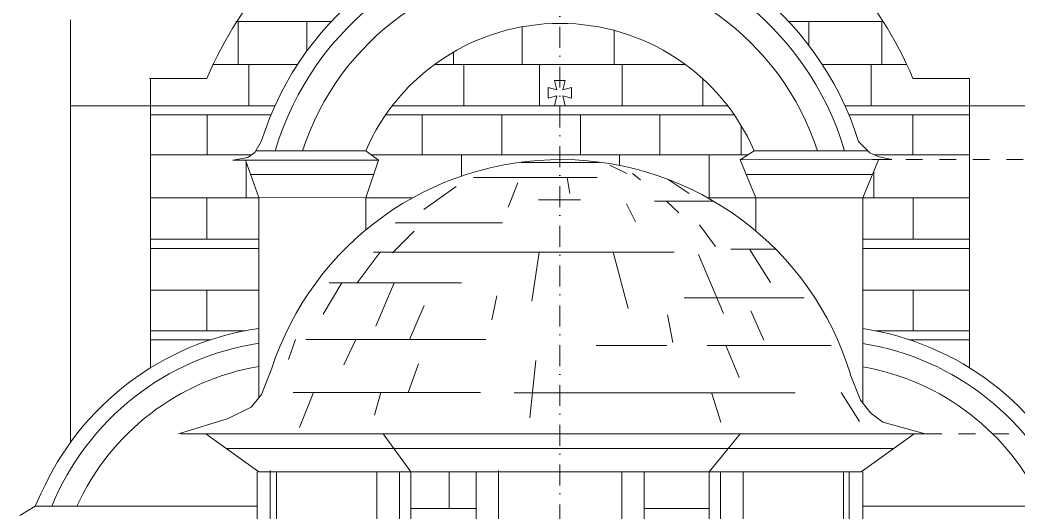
# Model space of a CAD drawing. Header units: millimetres. Extents: x -490789 to -449459, y 209001 to 327650.
# Drawn here: x -479751 to -471347, y 282681 to 286828 of the extents above; entities that cross this region are included whole.
import ezdxf

# ---------------------------------------------------------------- set-up
doc = ezdxf.new("R2010")
doc.units = ezdxf.units.MM
doc.header["$MEASUREMENT"] = 0
doc.linetypes.add('Штриховая', pattern=[282.222223, 141.111112, -141.111112])
doc.linetypes.add('Штрихпунктирная', pattern=[335.138881, 176.388884, -88.194442, 0, -70.555556])
for name, color, linetype, lineweight in [('0_Ном._пера__7_Ном._пера__7_Ном._пера__7', 7, 'Continuous', 18), ('0_Ном._пера__7_Ном._пера__8_Ном._пера__8', 8, 'Continuous', 18), ('0_Ном_пера__14_Ном_пера__14_Ном_пера__14_Ном_пера__14_Ном_пера__14_Ном_пера__14_Ном_пера__14_Ном_пера__14_Ном_пера__14_Ном_пера__14_Ном_пера__14_Ном_пера__14_Ном_пера__14_Ном_пера__14_Ном_пера__14_Ном_пера__14_Ном_пера__14_Ном._пера__14_Ном_пера__14_Ном_2_Ном._пера__8', 8, 'Continuous', 18), ('0_Ном_пера__15_Ном_пера__15_Ном_пера__15_Ном_пера__15_Ном_пера__15_Ном_пера__15_Ном_пера__15_Ном_пера__15_Ном_пера__15_Ном_пера__15_Ном_пера__15_Ном_пера__15_Ном_пера__15_Ном._пера__15_Ном_пера__15_Ном._пера__15_Ном_пера__15_Ном._пера__15_Ном_пера__15_Н_7_Ном._пера__8', 8, 'Continuous', 18), ('0_Ном_пера__15_Ном_пера__15_Ном_пера__15_Ном_пера__15_Ном_пера__15_Ном_пера__15_Ном_пера__15_Ном_пера__15_Ном_пера__15_Ном_пера__15_Ном_пера__15_Ном_пера__15_Ном_пера__15_Ном_пера__15_Ном_пера__15_Ном._пера__15_Ном_пера__15_Ном._пера__15_Ном_пера__15_Но_1_Ном._пера__8', 8, 'Continuous', 18), ('0_Ном_пера__1_Ном_пера__1_Ном_пера__1_Ном._пера__1_Ном_пера__1_Ном_пера__1_Ном_пера__1_Ном_пера__1_Ном_пера__1_Ном_пера__1_Ном_пера__1_Ном_пера__1_Ном_пера__1_Ном_пера__1_Ном_пера__1_Ном_пера__1_Ном_пера__1_Ном_пера__1_Ном_пера__1_Ном_пера__1_Ном_пера___D_Ном._пера__1', 1, 'Continuous', 18), ('0_Ном_пера__1_Ном_пера__1_Ном_пера__1_Ном_пера__1_Ном_пера__1_Ном_пера__1_Ном_пера__1_Ном_пера__1_Ном_пера__1_Ном_пера__12_Ном_пера__12_Ном_пера__12_Ном_пера__12_Ном_пера__12_Ном_пера__12_Ном_пера__12_Ном_пера__12_Ном_пера__1_Ном_пера__1_Ном_пера__1_Ном_9_Ном._пера__12', 12, 'Continuous', 18), ('0_Ном_пера__1_Ном_пера__1_Ном_пера__1_Ном_пера__1_Ном_пера__1_Ном_пера__1_Ном_пера__1_Ном_пера__1_Ном_пера__1_Ном_пера__1_Ном._пера__1_Ном_пера__1_Ном_пера__1_Ном_пера__1_Ном_пера__1_Ном_пера__1_Ном_пера__1_Ном_пера__1_Ном_пера__1_Ном_пера__1_Ном_пера___D_Ном._пера__1', 1, 'Continuous', 18), ('0_Ном_пера__1_Ном_пера__1_Ном_пера__1_Ном_пера__1_Ном_пера__1_Ном_пера__1_Ном_пера__7_Ном_пера__7_Ном_пера__7_Ном_пера__7_Ном_пера__7_Ном_пера__7_Ном_пера__7_Ном_пера__7_Ном_пера__7_Ном_пера__7_Ном_пера__7_Ном_пера__7_Ном_пера__7_Ном_пера__7_Ном_пера__7_5_Ном._пера__8', 8, 'Continuous', 18), ('0_Ном_пера__7_Ном._пера__7_Ном_пера__7_Ном_пера__7_Ном_пера__7_Ном_пера__7_Ном_пера__7_Ном_пера__7_Ном_пера__7_Ном_пера__7_Ном_пера__7_Ном_пера__7_Ном_пера__7_Ном_пера__7_Ном_пера__7_Ном_пера__7_Ном_пера__7_Ном_пера__7_Ном_пера__7_Ном_пера__7_Ном_пера___7_Ном._пера__7', 7, 'Continuous', 18), ('0_Ном_пера__7_Ном_пера__7_Ном_пера__7_Ном._пера__7_Ном_пера__7_Ном_пера__7_Ном_пера__7_Ном_пера__7_Ном_пера__7_Ном_пера__7_Ном_пера__7_Ном_пера__7_Ном_пера__7_Ном_пера__7_Ном_пера__7_Ном_пера__7_Ном_пера__7_Ном_пера__7_Ном_пера__7_Ном_пера__7_Ном_пера___5_Ном._пера__7', 7, 'Continuous', 18), ('0_Ном_пера__7_Ном_пера__7_Ном_пера__7_Ном_пера__7_Ном_пера__7_Ном_пера__7_Ном_пера__7_Ном_пера__7_Ном_пера__7_Ном._пера__7_Ном_пера__7_Ном_пера__7_Ном_пера__7_Ном_пера__7_Ном_пера__7_Ном_пера__7_Ном_пера__7_Ном_пера__7_Ном_пера__7_Ном_пера__7_Ном_пера___7_Ном._пера__7', 7, 'Continuous', 18), ('0_Ном_пера__7_Ном_пера__7_Ном_пера__7_Ном_пера__7_Ном_пера__7_Ном_пера__7_Ном_пера__7_Ном_пера__7_Ном_пера__7_Ном_пера__7_Ном_пера__7_Ном_пера__7_Ном_пера__7_Ном_пера__7_Ном_пера__7_Ном._пера__7_Ном_пера__7_Ном._пера__7_Ном_пера__7_Ном._пера__7_Ном_пера_2_Ном._пера__7', 7, 'Continuous', 18), ('0_Ном_пера__7_Ном_пера__7_Ном_пера__7_Ном_пера__7_Ном_пера__7_Ном_пера__7_Ном_пера__7_Ном_пера__7_Ном_пера__7_Ном_пера__7_Ном_пера__7_Ном_пера__7_Ном_пера__7_Ном_пера__7_Ном_пера__7_Ном_пера__7_Ном_пера__7_Ном_пера__7_Ном._пера__7_Ном_пера__7_Ном._пера__5_Ном._пера__7', 7, 'Continuous', 18), ('0_Ном_пера__7_Ном_пера__7_Ном_пера__7_Ном_пера__7_Ном_пера__7_Ном_пера__7_Ном_пера__7_Ном_пера__7_Ном_пера__7_Ном_пера__7_Ном_пера__7_Ном_пера__7_Ном_пера__7_Ном_пера__7_Ном_пера__7_Ном_пера__7_Ном_пера__7_Ном_пера__7_Ном_пера__7_Ном_пера__7_Ном_пера__7_8_Ном._пера__1', 1, 'Continuous', 18), ('0_Ном_пера__7_Ном_пера__7_Ном_пера__7_Ном_пера__7_Ном_пера__7_Ном_пера__7_Ном_пера__7_Ном_пера__7_Ном_пера__7_Ном_пера__7_Ном_пера__7_Ном_пера__7_Ном_пера__7_Ном_пера__7_Ном_пера__7_Ном_пера__7_Ном_пера__7_Ном_пера__7_Ном_пера__7_Ном_пера__7_Ном_пера__7_C_Ном._пера__1', 1, 'Continuous', 18), ('0_Ном_пера__7_Ном_пера__7_Ном_пера__7_Ном_пера__7_Ном_пера__7_Ном_пера__7_Ном_пера__7_Ном_пера__7_Ном_пера__7_Ном_пера__7_Ном_пера__7_Ном_пера__7_Ном_пера__7_Ном_пера__7_Ном_пера__7_Ном_пера__7_Ном_пера__7_Ном_пера__7_Ном_пера__7_Ном_пера__7_Ном_пера__7_C_Ном._пера__7', 7, 'Continuous', 18), ('0_Ном_пера__7_Ном_пера__7_Ном_пера__7_Ном_пера__7_Ном_пера__7_Ном_пера__7_Ном_пера__7_Ном_пера__7_Ном_пера__7_Ном_пера__7_Ном_пера__7_Ном_пера__7_Ном_пера__7_Ном_пера__7_Ном_пера__7_Ном_пера__7_Ном_пера__7_Ном_пера__7_Ном_пера__7_Ном_пера__7_Ном_пера__7_C_Ном._пера__8', 8, 'Continuous', 18), ('hatch_Ном_пера__254_Ном_пера__254_Ном_пера__254_Ном._пера__254_Ном_пера__254_Ном._пера__9_Ном_пера__9_Ном_пера__9_Ном_пера__12_Ном_пера__12_Ном_пера__12_Ном_пера__12_Ном_пера__12_Ном_пера__12_Ном_пера__1_Ном_пера__1_Ном_пера__1_Ном_пера__1_Ном_пера__1_Н_B_Ном._пера__1', 1, 'Continuous', 18), ('Line 0.25_Ном_пера__7_Ном_пера__7_Ном_пера__7_Ном_пера__7_Ном_пера__7_Ном_пера__7_Ном_пера__7_Ном_пера__7_Ном_пера__7_Ном_пера__7_Ном_пера__7_Ном._пера__7_Ном._пера__7_Ном._пера__7_Ном._пера__7_Ном._пера__102_Ном._пера__102', 102, 'Continuous', 18)]:
    doc.layers.add(name, color=color, linetype=linetype, lineweight=lineweight)

msp = doc.modelspace()

# ---------------------------------------------------------------- linework, layer by layer
at = {"layer": '0_Ном._пера__7_Ном._пера__7_Ном._пера__7', "linetype": 'Continuous'}
for p, q in [((-479326.3, 283266.7), (-479326.3, 286828.5)), ((-473108.8, 286815.9), (-473108.8, 286614.4)), ((-478658.9, 286335.8), (-478175.8, 286335.8)), ((-478652, 286335.8), (-478652, 283896.3)), ((-471755, 286335.8), (-472232, 286335.8)), ((-472231.6, 286335.8), (-472032.7, 286335.8)), ((-471755, 286335.8), (-471755, 283896.3)), ((-477772.1, 285712), (-477718.4, 285803)), ((-472689, 285802.7), (-472593.6, 285707.5)), ((-478652, 285690.2), (-477801.5, 285690.2)), ((-477957.9, 285647.7), (-477831.1, 285668.3)), ((-477831.1, 285668.3), (-477772.1, 285712)), ((-476790.1, 285690.2), (-473623.8, 285690.2)), ((-472593.6, 285707.5), (-472518.1, 285674.4)), ((-471755, 285690.2), (-472554.2, 285690.2)), ((-472518.1, 285674.4), (-472408.3, 285651)), ((-476730.5, 285647.4), (-477957.9, 285647.7)), ((-477739.4, 285331.2), (-477852.3, 285647.7)), ((-473686.9, 285650.3), (-472408.3, 285651)), ((-472653.2, 285327.6), (-472522.4, 285650.4)), ((-477809, 285526.3), (-476772, 285526.3)), ((-473635.7, 285525.4), (-472573.4, 285525.4)), ((-476839.4, 285329.9), (-477739.4, 285331.2)), ((-477739.4, 283645.1), (-477739.4, 285331.2)), ((-476839.4, 285057.9), (-476839.4, 285330.3)), ((-473553.2, 285327.6), (-473553.2, 285048.8)), ((-472653.2, 285327.6), (-473435.2, 285327.6)), ((-472653.2, 283599.2), (-472653.2, 285327.6)), ((-477716.5, 283673.2), (-477629.7, 283894.1)), ((-472672.4, 283622.8), (-472759.2, 283843.7)), ((-477804.2, 283565.5), (-477716.5, 283673.2)), ((-477997.5, 283469.6), (-477804.2, 283565.5)), ((-472584.8, 283515.1), (-472672.4, 283622.8)), ((-472484.1, 283437.4), (-472584.8, 283515.1)), ((-478414.4, 283341.3), (-477997.5, 283469.6)), ((-472129.4, 283341.3), (-472484.1, 283437.4)), ((-472129.4, 283341.3), (-478396.1, 283341.3)), ((-477739.4, 283020.6), (-478184.9, 283341.3)), ((-477909.1, 283341.3), (-472134.6, 283341.3)), ((-476458.8, 283020.6), (-476692.3, 283341.3)), ((-473948.6, 283020.6), (-473687.7, 283341.3)), ((-472666.2, 283020.6), (-472220.8, 283341.3)), ((-472395.2, 283215.7), (-478010.4, 283215.7)), ((-477753.7, 283020.6), (-477753.7, 278451.3)), ((-472666.2, 283020.6), (-477739.4, 283020.6)), ((-477645, 283030.2), (-477645, 279651.2)), ((-477591.1, 283020.6), (-477591.1, 281877.6)), ((-476745, 283020.6), (-476745, 279651.2)), ((-476554.9, 283020.6), (-476554.9, 279651.2)), ((-476458.8, 279651.2), (-476458.8, 283020.6)), ((-476458.8, 279651.2), (-476458.8, 283020.6)), ((-475908.7, 283020.6), (-475908.7, 279651.2)), ((-475722.5, 283030.2), (-475722.5, 279651.2)), ((-474683.5, 283020.6), (-474683.5, 279651.2)), ((-474493.4, 283020.6), (-474493.4, 279651.2)), ((-473948.6, 283020.6), (-473948.6, 279651.2)), ((-473948.6, 279651.2), (-473948.6, 283020.6)), ((-473948.6, 279651.2), (-473948.6, 283020.6)), ((-473852.5, 283020.6), (-473852.5, 279651.2)), ((-473662.4, 283020.6), (-473662.4, 279651.2)), ((-472816.3, 283020.6), (-472816.3, 281877.6)), ((-472768.3, 279651.2), (-472768.3, 283020.6)), ((-472653.2, 283020.6), (-472653.2, 278451.4)), ((-479573.6, 282833.5), (-479624, 282729.6)), ((-479624, 282729.6), (-479750.7, 282652.2))]:
    msp.add_line(p, q, dxfattribs=at)
for centre, radius, start, end in [((-475203.7, 285080.2), 3226.5, 118.48783, 157.09786), ((-475203.7, 285080.2), 3226.5, 22.90214, 61.51221), ((-475203.7, 285016.4), 2634.8, 17.3638, 162.6298), ((-475203.7, 285016.4), 2499.9, 16.47685, 163.52315), ((-475203.7, 285016.4), 2281.4, 18.10669, 161.89331), ((-475203.7, 285016.4), 1782.5, 23.43985, 156.56001), ((-475201.8, 283094.5), 2556.7, 17.03869, 161.95144), ((-477399.7, 281879.4), 2374.1, 98.22799, 156.30227), ((-473007.4, 281879.4), 2374.1, 23.69773, 81.42142), ((-477399.3, 281879.2), 2250.3, 98.69282, 157.79623), ((-473007.7, 281879.2), 2250.3, 22.20377, 80.91484), ((-477399.3, 281879.2), 2056.6, 99.51864, 155.57596), ((-473007.7, 281879.2), 2056.6, 24.51993, 80.07514)]:
    msp.add_arc(centre, radius, start, end, dxfattribs=at)
at = {"layer": '0_Ном._пера__7_Ном._пера__8_Ном._пера__8', "linetype": 'Continuous'}
for p, q in [((-474898.2, 284085.6), (-474304, 284085.6)), ((-475589.2, 283687.1), (-473223.3, 283687.1))]:
    msp.add_line(p, q, dxfattribs=at)
at = {"layer": '0_Ном_пера__14_Ном_пера__14_Ном_пера__14_Ном_пера__14_Ном_пера__14_Ном_пера__14_Ном_пера__14_Ном_пера__14_Ном_пера__14_Ном_пера__14_Ном_пера__14_Ном_пера__14_Ном_пера__14_Ном_пера__14_Ном_пера__14_Ном_пера__14_Ном_пера__14_Ном._пера__14_Ном_пера__14_Ном_2_Ном._пера__8', "linetype": 'Continuous'}
for p, q in [((-475532, 285626.6), (-474872.3, 285626.6)), ((-474782.6, 285602.8), (-474639.3, 285533.2)), ((-475932.2, 285499.9), (-474891, 285499.9)), ((-475141.8, 285499.9), (-475120.2, 285364.7)), ((-474594, 285535.2), (-474524.4, 285481.3)), ((-475559.5, 285455.1), (-475639.4, 285249.8)), ((-474291.5, 285484), (-474116.9, 285366)), ((-474643.1, 285278.7), (-474567.4, 285127.4)), ((-474406.9, 285301.7), (-473911.3, 285301.7)), ((-474305.8, 285301.7), (-474203.5, 285202)), ((-474029.8, 285101.7), (-473892.8, 284919.2)), ((-476432.5, 285047), (-476613.5, 284866)), ((-476773.4, 284870.5), (-474240.8, 284870.5)), ((-474755.6, 284870.5), (-474628.4, 284395.9)), ((-474037.6, 284852.2), (-473826.6, 284354.2)), ((-473764.9, 284897.4), (-473389, 284897.4)), ((-473607.2, 284897.4), (-473431.2, 284616.5)), ((-476033.4, 284613.1), (-477146.1, 284613.1)), ((-476600.1, 284613.1), (-476753.3, 284249)), ((-475735.6, 284502.3), (-475776.7, 284302)), ((-474158.9, 284485.3), (-473148.2, 284485.3)), ((-473965.2, 284085.6), (-472919.4, 284085.6)), ((-473807.5, 284085.6), (-473695.2, 283815.9)), ((-475872.8, 283687.7), (-477451.1, 283687.7)), ((-477279.1, 283687.7), (-477396.9, 283393.3))]:
    msp.add_line(p, q, dxfattribs=at)
at = {"layer": '0_Ном_пера__15_Ном_пера__15_Ном_пера__15_Ном_пера__15_Ном_пера__15_Ном_пера__15_Ном_пера__15_Ном_пера__15_Ном_пера__15_Ном_пера__15_Ном_пера__15_Ном_пера__15_Ном_пера__15_Ном._пера__15_Ном_пера__15_Ном._пера__15_Ном_пера__15_Ном._пера__15_Ном_пера__15_Н_7_Ном._пера__8', "linetype": 'Continuous'}
msp.add_line((-477039.6, 284613.1), (-477198.7, 284350.1), dxfattribs=at)
at = {"layer": '0_Ном_пера__15_Ном_пера__15_Ном_пера__15_Ном_пера__15_Ном_пера__15_Ном_пера__15_Ном_пера__15_Ном_пера__15_Ном_пера__15_Ном_пера__15_Ном_пера__15_Ном_пера__15_Ном_пера__15_Ном_пера__15_Ном_пера__15_Ном._пера__15_Ном_пера__15_Ном._пера__15_Ном_пера__15_Но_1_Ном._пера__8', "linetype": 'Continuous'}
for p, q in [((-476079, 285425), (-476349.9, 285230)), ((-475030.9, 285312.7), (-475384.4, 285312.7)), ((-475688.9, 285119.4), (-476590.2, 285119.4)), ((-476911.1, 284613.1), (-476717.1, 284870.5)), ((-475378.6, 284870.5), (-475439.5, 284458.8)), ((-476347, 284422.8), (-476470.2, 284136.4)), ((-474298.3, 284343.8), (-474252.1, 284109.4)), ((-477431.5, 284136.4), (-477489.3, 283968)), ((-476923.9, 284136.4), (-477023, 283922.4)), ((-476481.3, 283687.7), (-476394.7, 283931.3)), ((-475405.5, 283958.1), (-475456.8, 283476.6)), ((-476711, 283687.7), (-476765.9, 283497.1)), ((-472835.1, 283687.9), (-472680.5, 283445.3))]:
    msp.add_line(p, q, dxfattribs=at)
at = {"layer": '0_Ном_пера__1_Ном_пера__1_Ном_пера__1_Ном._пера__1_Ном_пера__1_Ном_пера__1_Ном_пера__1_Ном_пера__1_Ном_пера__1_Ном_пера__1_Ном_пера__1_Ном_пера__1_Ном_пера__1_Ном_пера__1_Ном_пера__1_Ном_пера__1_Ном_пера__1_Ном_пера__1_Ном_пера__1_Ном_пера__1_Ном_пера___D_Ном._пера__1', "linetype": 'Continuous'}
for p, q in [((-477128.3, 286815.9), (-477932.1, 286815.9)), ((-472493.8, 286815.9), (-473279.1, 286815.9)), ((-477603.1, 286105), (-478650.3, 286105)), ((-473792.3, 286105), (-476615.1, 286105)), ((-472804.3, 286105), (-471755, 286105)), ((-477636.2, 286028.9), (-478652, 286028.9)), ((-473736.8, 286028.9), (-476670.6, 286028.9)), ((-472771.2, 286028.9), (-471755, 286028.9)), ((-477739.4, 284979.3), (-478652, 284979.3)), ((-477739.4, 284903.3), (-478652, 284903.3)), ((-472653.2, 284979.3), (-471755, 284979.3)), ((-472653.2, 284903.3), (-471755, 284903.3)), ((-477854.7, 284209.5), (-478652, 284209.5)), ((-472552.3, 284209.5), (-471755, 284209.5)), ((-478652, 284133.4), (-478145, 284133.4)), ((-472262, 284133.4), (-471755, 284133.4)), ((-474493.4, 282711.4), (-473948.6, 282711.4))]:
    msp.add_line(p, q, dxfattribs=at)
at = {"layer": '0_Ном_пера__1_Ном_пера__1_Ном_пера__1_Ном_пера__1_Ном_пера__1_Ном_пера__1_Ном_пера__1_Ном_пера__1_Ном_пера__1_Ном_пера__12_Ном_пера__12_Ном_пера__12_Ном_пера__12_Ном_пера__12_Ном_пера__12_Ном_пера__12_Ном_пера__12_Ном_пера__1_Ном_пера__1_Ном_пера__1_Ном_9_Ном._пера__12', "linetype": 'Штрихпунктирная'}
msp.add_line((-475203.7, 278211.6), (-475203.7, 296757.3), dxfattribs=at)
at = {"layer": '0_Ном_пера__1_Ном_пера__1_Ном_пера__1_Ном_пера__1_Ном_пера__1_Ном_пера__1_Ном_пера__1_Ном_пера__1_Ном_пера__1_Ном_пера__1_Ном._пера__1_Ном_пера__1_Ном_пера__1_Ном_пера__1_Ном_пера__1_Ном_пера__1_Ном_пера__1_Ном_пера__1_Ном_пера__1_Ном_пера__1_Ном_пера___D_Ном._пера__1', "linetype": 'Continuous'}
msp.add_line((-475304, 286259.5), (-475304, 286169.2), dxfattribs=at)
at = {"layer": '0_Ном_пера__1_Ном_пера__1_Ном_пера__1_Ном_пера__1_Ном_пера__1_Ном_пера__1_Ном_пера__7_Ном_пера__7_Ном_пера__7_Ном_пера__7_Ном_пера__7_Ном_пера__7_Ном_пера__7_Ном_пера__7_Ном_пера__7_Ном_пера__7_Ном_пера__7_Ном_пера__7_Ном_пера__7_Ном_пера__7_Ном_пера__7_5_Ном._пера__8', "linetype": 'Continuous'}
msp.add_line((-477342.4, 284136.4), (-475826.7, 284136.4), dxfattribs=at)
at = {"layer": '0_Ном_пера__7_Ном._пера__7_Ном_пера__7_Ном_пера__7_Ном_пера__7_Ном_пера__7_Ном_пера__7_Ном_пера__7_Ном_пера__7_Ном_пера__7_Ном_пера__7_Ном_пера__7_Ном_пера__7_Ном_пера__7_Ном_пера__7_Ном_пера__7_Ном_пера__7_Ном_пера__7_Ном_пера__7_Ном_пера__7_Ном_пера___7_Ном._пера__7', "linetype": 'Continuous'}
for p, q in [((-477914, 286453.2), (-477914, 286815.9)), ((-477334.5, 286566.2), (-477334.5, 286815.9)), ((-475522, 286453.2), (-475522, 286770.2)), ((-472493.8, 286453.2), (-472493.8, 286815.9)), ((-476101.4, 286453.2), (-476101.4, 286556.3)), ((-475376.5, 286105), (-475376.5, 286454)), ((-478175.2, 285690.2), (-478175.2, 286028.9)), ((-476362.6, 285690.2), (-476362.6, 286028.9)), ((-475030.5, 285690.2), (-475030.5, 286028.9)), ((-472232.6, 285690.2), (-472232.6, 286028.9)), ((-476034, 285512), (-476034, 285690.2)), ((-474701.9, 285601.9), (-474701.9, 285690.2)), ((-477846.5, 285327.6), (-477846.5, 285631.4)), ((-472561.2, 285327.6), (-472561.2, 285554.5))]:
    msp.add_line(p, q, dxfattribs=at)
at = {"layer": '0_Ном_пера__7_Ном_пера__7_Ном_пера__7_Ном._пера__7_Ном_пера__7_Ном_пера__7_Ном_пера__7_Ном_пера__7_Ном_пера__7_Ном_пера__7_Ном_пера__7_Ном_пера__7_Ном_пера__7_Ном_пера__7_Ном_пера__7_Ном_пера__7_Ном_пера__7_Ном_пера__7_Ном_пера__7_Ном_пера__7_Ном_пера___5_Ном._пера__7', "linetype": 'Continuous'}
for p, q in [((-477824.7, 286453.2), (-477824.7, 286105)), ((-476012.1, 286453.2), (-476012.1, 286105)), ((-474680, 286453.2), (-474680, 286105)), ((-472583.1, 286453.2), (-472583.1, 286105)), ((-475694.3, 286029.8), (-475694.3, 285690.2)), ((-474362.3, 286029.8), (-474362.3, 285690.2)), ((-478177.3, 285327.6), (-478177.3, 284979.3)), ((-472230.5, 285327.6), (-472230.5, 284979.3))]:
    msp.add_line(p, q, dxfattribs=at)
at = {"layer": '0_Ном_пера__7_Ном_пера__7_Ном_пера__7_Ном_пера__7_Ном_пера__7_Ном_пера__7_Ном_пера__7_Ном_пера__7_Ном_пера__7_Ном._пера__7_Ном_пера__7_Ном_пера__7_Ном_пера__7_Ном_пера__7_Ном_пера__7_Ном_пера__7_Ном_пера__7_Ном_пера__7_Ном_пера__7_Ном_пера__7_Ном_пера___7_Ном._пера__7', "linetype": 'Continuous'}
for p, q in [((-478123.4, 286453.2), (-477412.3, 286453.2)), ((-476258.5, 286453.2), (-474148.9, 286453.2)), ((-472284.3, 286453.2), (-472994.2, 286451.7)), ((-478652, 285327.6), (-477739.4, 285327.6)), ((-476839.4, 285327.6), (-476446.8, 285327.6)), ((-471755, 285327.6), (-473553.2, 285327.6))]:
    msp.add_line(p, q, dxfattribs=at)
at = {"layer": '0_Ном_пера__7_Ном_пера__7_Ном_пера__7_Ном_пера__7_Ном_пера__7_Ном_пера__7_Ном_пера__7_Ном_пера__7_Ном_пера__7_Ном_пера__7_Ном_пера__7_Ном_пера__7_Ном_пера__7_Ном_пера__7_Ном_пера__7_Ном._пера__7_Ном_пера__7_Ном._пера__7_Ном_пера__7_Ном._пера__7_Ном_пера_2_Ном._пера__7', "linetype": 'Continuous'}
for p, q in [((-478177.2, 284550), (-478177.2, 284209.5)), ((-472230.6, 284550), (-472230.6, 284215.1)), ((-476137.8, 283020.6), (-476137.8, 282710.5))]:
    msp.add_line(p, q, dxfattribs=at)
at = {"layer": '0_Ном_пера__7_Ном_пера__7_Ном_пера__7_Ном_пера__7_Ном_пера__7_Ном_пера__7_Ном_пера__7_Ном_пера__7_Ном_пера__7_Ном_пера__7_Ном_пера__7_Ном_пера__7_Ном_пера__7_Ном_пера__7_Ном_пера__7_Ном_пера__7_Ном_пера__7_Ном_пера__7_Ном._пера__7_Ном_пера__7_Ном._пера__5_Ном._пера__7', "linetype": 'Continuous'}
for p, q in [((-478652, 284550), (-477739.4, 284550)), ((-471755, 284550), (-472653.2, 284550))]:
    msp.add_line(p, q, dxfattribs=at)
at = {"layer": '0_Ном_пера__7_Ном_пера__7_Ном_пера__7_Ном_пера__7_Ном_пера__7_Ном_пера__7_Ном_пера__7_Ном_пера__7_Ном_пера__7_Ном_пера__7_Ном_пера__7_Ном_пера__7_Ном_пера__7_Ном_пера__7_Ном_пера__7_Ном_пера__7_Ном_пера__7_Ном_пера__7_Ном_пера__7_Ном_пера__7_Ном_пера__7_8_Ном._пера__1', "linetype": 'Continuous'}
for p, q in [((-475228.9, 286239.5), (-475304, 286259.5)), ((-475249.2, 286318.4), (-475228.9, 286239.5)), ((-475160.3, 286318), (-475180.6, 286239.5)), ((-475105.3, 286259.5), (-475180.6, 286239.5)), ((-475228.9, 286189.4), (-475304, 286169.2)), ((-475249.2, 286105), (-475228.9, 286189.4)), ((-475180.6, 286189.4), (-475160.5, 286105.1)), ((-475105.3, 286169.2), (-475180.6, 286189.4))]:
    msp.add_line(p, q, dxfattribs=at)
at = {"layer": '0_Ном_пера__7_Ном_пера__7_Ном_пера__7_Ном_пера__7_Ном_пера__7_Ном_пера__7_Ном_пера__7_Ном_пера__7_Ном_пера__7_Ном_пера__7_Ном_пера__7_Ном_пера__7_Ном_пера__7_Ном_пера__7_Ном_пера__7_Ном_пера__7_Ном_пера__7_Ном_пера__7_Ном_пера__7_Ном_пера__7_Ном_пера__7_C_Ном._пера__1', "linetype": 'Continuous'}
msp.add_line((-476458.8, 282710.5), (-475908.7, 282710.5), dxfattribs=at)
at = {"layer": '0_Ном_пера__7_Ном_пера__7_Ном_пера__7_Ном_пера__7_Ном_пера__7_Ном_пера__7_Ном_пера__7_Ном_пера__7_Ном_пера__7_Ном_пера__7_Ном_пера__7_Ном_пера__7_Ном_пера__7_Ном_пера__7_Ном_пера__7_Ном_пера__7_Ном_пера__7_Ном_пера__7_Ном_пера__7_Ном_пера__7_Ном_пера__7_C_Ном._пера__7', "linetype": 'Continuous'}
for p, q in [((-474746.6, 286453.2), (-474746.6, 286739.2)), ((-474001.5, 286332.4), (-474001.5, 286105)), ((-478650.3, 286105), (-479326.3, 286105)), ((-471755, 286105), (-471142.1, 286105)), ((-473676.8, 285936.1), (-473676.8, 285690.2)), ((-477764.2, 285725.4), (-476839.1, 285725.4)), ((-476839.1, 285725.4), (-476730.5, 285647.4)), ((-473947.9, 285690.2), (-473947.9, 285327.6)), ((-473686.9, 285650.3), (-473568.3, 285725.4)), ((-473568.3, 285725.4), (-472611.5, 285725.4)), ((-476839.4, 285330.3), (-476730.5, 285647.4)), ((-473553.2, 285327.6), (-473686.9, 285650.3)), ((-473956.7, 285327.6), (-473553.2, 285327.6)), ((-479624, 282729.6), (-477753.7, 282729.6)), ((-472653.5, 282729.6), (-470783.2, 282729.6))]:
    msp.add_line(p, q, dxfattribs=at)
at = {"layer": '0_Ном_пера__7_Ном_пера__7_Ном_пера__7_Ном_пера__7_Ном_пера__7_Ном_пера__7_Ном_пера__7_Ном_пера__7_Ном_пера__7_Ном_пера__7_Ном_пера__7_Ном_пера__7_Ном_пера__7_Ном_пера__7_Ном_пера__7_Ном_пера__7_Ном_пера__7_Ном_пера__7_Ном_пера__7_Ном_пера__7_Ном_пера__7_C_Ном._пера__8', "linetype": 'Continuous'}
for p, q in [((-473597, 284375.9), (-473488, 284130.6)), ((-473923.9, 283681.3), (-473848, 283439.2))]:
    msp.add_line(p, q, dxfattribs=at)
at = {"layer": 'hatch_Ном_пера__254_Ном_пера__254_Ном_пера__254_Ном._пера__254_Ном_пера__254_Ном._пера__9_Ном_пера__9_Ном_пера__9_Ном_пера__12_Ном_пера__12_Ном_пера__12_Ном_пера__12_Ном_пера__12_Ном_пера__12_Ном_пера__1_Ном_пера__1_Ном_пера__1_Ном_пера__1_Ном_пера__1_Н_B_Ном._пера__1', "linetype": 'Continuous'}
for p, q in [((-475160.5, 286318.1), (-475249.3, 286318.4)), ((-475105.3, 286259.5), (-475105.3, 286169.2))]:
    msp.add_line(p, q, dxfattribs=at)
at = {"layer": 'Line 0.25_Ном_пера__7_Ном_пера__7_Ном_пера__7_Ном_пера__7_Ном_пера__7_Ном_пера__7_Ном_пера__7_Ном_пера__7_Ном_пера__7_Ном_пера__7_Ном_пера__7_Ном._пера__7_Ном._пера__7_Ном._пера__7_Ном._пера__7_Ном._пера__102_Ном._пера__102', "linetype": 'Штриховая'}
for p, q in [((-472573.4, 285651), (-464936.2, 285651)), ((-472129.4, 283341.3), (-464945.7, 283341.3))]:
    msp.add_line(p, q, dxfattribs=at)

doc.saveas('drawing.dxf')
